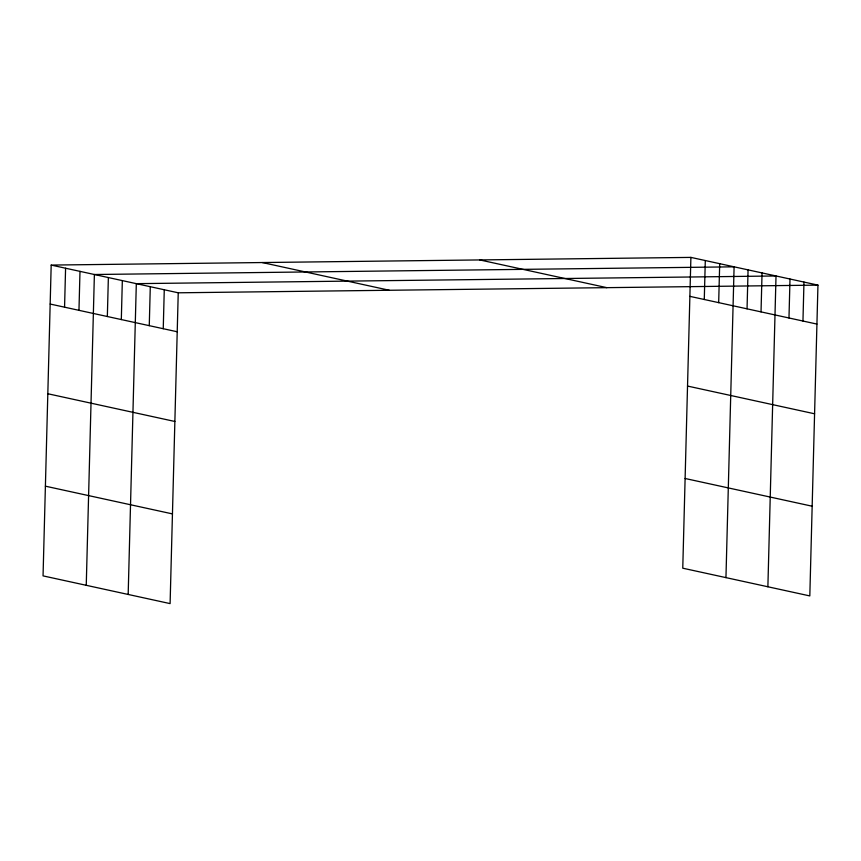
<?xml version="1.0" encoding="UTF-8"?>
<svg xmlns="http://www.w3.org/2000/svg" width="861" height="861" viewBox="0 0 861 861"><rect width="100%" height="100%" fill="white"/><g stroke="black" fill="none" stroke-linecap="round" stroke-linejoin="round"><path stroke-width="1.29" d="M51.186 265.08L43.05 575.88L170.101 603.604L178.238 292.805L51.186 265.08L690.899 257.396L817.95 285.12L809.814 595.92L682.762 568.195L690.899 257.396M64.564 307.183L65.587 268.223M78.964 310.326L79.987 271.366M86.251 585.297L94.387 274.508L734.099 266.824L725.952 577.623M107.345 316.514L108.368 277.554M121.315 319.571L122.337 280.611M128.171 594.456L136.318 283.656L776.019 275.972L767.883 586.772M149.265 325.673L150.288 286.713M163.246 328.719L164.268 289.759M704.276 299.499L705.299 260.539M718.677 302.641L719.699 263.681M747.047 308.83L748.069 269.88M761.027 311.886L762.05 272.926M788.977 317.989L790 279.029M802.958 321.035L803.97 282.074M178.238 292.805L817.95 285.12M689.876 296.356L816.928 324.08M479.792 259.936L606.844 287.66M262.293 262.551L389.344 290.275M687.53 386.062L814.581 413.786M50.164 304.041L177.226 331.765M685.108 478.49L812.16 506.214M47.818 393.746L174.869 421.47M45.396 486.174L172.448 513.899"/></g></svg>
